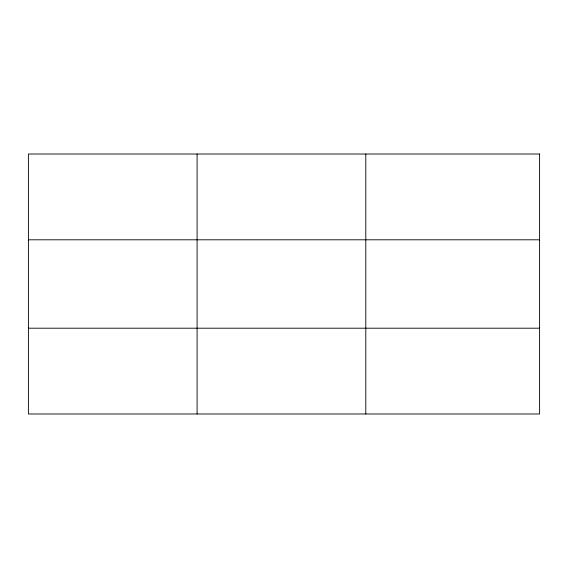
<?xml version="1.0" encoding="UTF-8"?>
<svg xmlns="http://www.w3.org/2000/svg" width="568" height="568" viewBox="0 0 568 568"><rect width="100%" height="100%" fill="white"/><g stroke="black" fill="none" stroke-linecap="round" stroke-linejoin="round"><path stroke-width="0.85" d="M197.096 413.987L197.096 154.013M365.792 413.987L365.792 154.013M28.4 239.802L539.6 239.802M28.4 328.197L539.6 328.197M539.6 154.013L539.6 413.987L28.4 413.987L28.4 154.013L539.6 154.013"/></g></svg>
